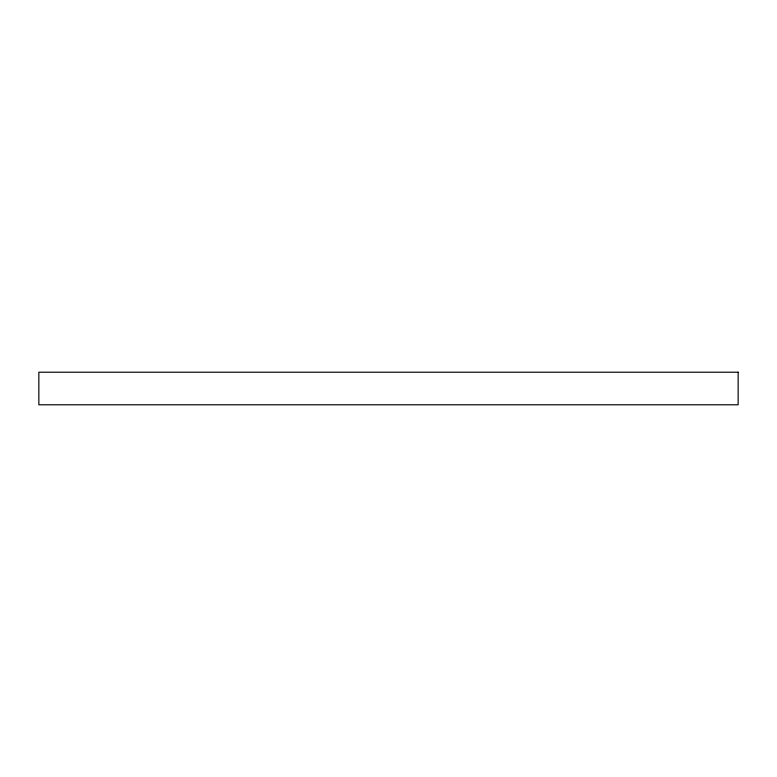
<?xml version="1.0" encoding="UTF-8"?>
<svg xmlns="http://www.w3.org/2000/svg" width="777" height="777" viewBox="0 0 777 777"><rect width="100%" height="100%" fill="white"/><g stroke="black" fill="none" stroke-linecap="round" stroke-linejoin="round"><path stroke-width="1.17" d="M738.15 372.212L38.85 372.212L38.85 404.788L738.15 404.788L738.15 372.212"/></g></svg>
